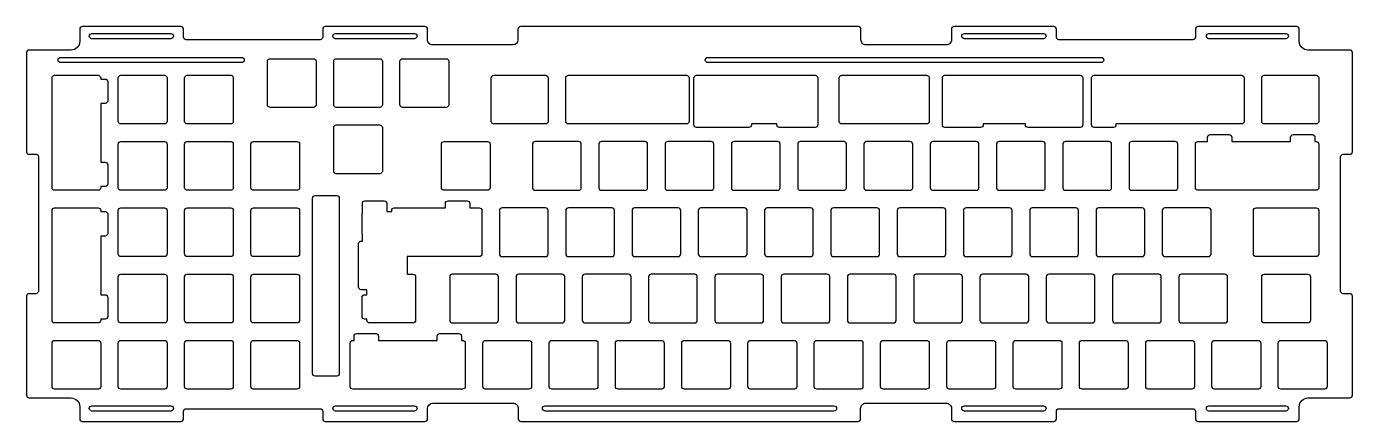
# Model space of a CAD drawing. Header units: millimetres. Extents: x -376 to 5, y -7 to 107.
import ezdxf

# ---------------------------------------------------------------- set-up
doc = ezdxf.new("R2010")
doc.units = ezdxf.units.MM
doc.layers.get('0').update_dxf_attribs({"linetype": 'CONTINUOUS'})

msp = doc.modelspace()

# ---------------------------------------------------------------- linework, layer by layer
for points in [[(-110.45, -6.01, 0.414214), (-109.7, -6.76), (-81.06, -6.76, 0.414214), (-80.31, -6.01), (-80.31, -3.85, -0.414214), (-79.56, -3.1), (-41.06, -3.1, -0.414214), (-40.31, -3.85), (-40.31, -6.01, 0.414214), (-39.56, -6.76), (-11.24, -6.76, 0.414214), (-10.49, -6.01), (-10.49, -2.51, -0.414213), (-7.99, -0.01), (4.05, 0.03, 0.414213), (4.8, 0.78), (4.8, 29.22, 0.414214), (4.05, 29.97), (2.15, 29.97, -0.414214), (1.4, 30.72), (1.4, 69.26, -0.414214), (2.15, 70.01), (4.05, 70.01, 0.414214), (4.8, 70.76), (4.8, 99.21, 0.414214), (4.05, 99.96), (-7.99, 99.96, -0.414214), (-10.49, 102.46), (-10.49, 105.99, 0.414214), (-11.24, 106.74), (-39.56, 106.74, 0.414214), (-40.31, 105.99), (-40.31, 103.71, -0.414213), (-41.06, 102.96), (-79.56, 102.96, -0.414214), (-80.31, 103.71), (-80.31, 105.99, 0.414214), (-81.06, 106.74), (-109.7, 106.74, 0.414214), (-110.45, 105.99), (-110.45, 102.96, -0.414214), (-111.95, 101.46), (-134.95, 101.46, -0.414214), (-136.45, 102.96), (-136.45, 105.99, 0.414214), (-137.2, 106.74), (-234.28, 106.74, 0.414214), (-235.03, 105.99), (-235.03, 102.96, -0.414213), (-236.53, 101.46), (-259.52, 101.46, -0.414214), (-261.02, 102.96), (-261.02, 105.99, 0.414214), (-261.77, 106.74), (-290.41, 106.74, 0.414214), (-291.16, 105.99), (-291.16, 103.71, -0.414213), (-291.91, 102.96), (-330.41, 102.96, -0.414214), (-331.16, 103.71), (-331.16, 105.99, 0.414214), (-331.91, 106.74), (-360.23, 106.74, 0.414214), (-360.98, 105.99), (-360.98, 102.46, -0.414213), (-363.48, 99.96), (-375.53, 99.96, 0.414213), (-376.28, 99.21), (-376.28, 70.76, 0.414214), (-375.53, 70.01), (-373.52, 70.01, -0.414214), (-372.87, 69.36), (-372.87, 30.72, -0.414213), (-373.62, 29.97), (-375.53, 29.97, 0.414214), (-376.28, 29.22), (-376.28, 0.78, 0.414214), (-375.53, 0.03), (-363.48, -0.01, -0.414213), (-360.98, -2.51), (-360.98, -6.01, 0.414213), (-360.23, -6.76), (-331.91, -6.76, 0.414214), (-331.16, -6.01), (-331.16, -3.85, -0.414214), (-330.41, -3.1), (-291.91, -3.1, -0.414214), (-291.16, -3.85), (-291.16, -6.01, 0.414214), (-290.41, -6.76), (-261.77, -6.76, 0.414214), (-261.02, -6.01), (-261.02, -3.01, -0.414213), (-259.52, -1.51), (-236.43, -1.51, -0.414214), (-234.93, -3.01), (-234.93, -6.01, 0.414214), (-234.18, -6.76), (-137.3, -6.76, 0.414214), (-136.55, -6.01), (-136.55, -3.01, -0.414214), (-135.05, -1.51), (-111.95, -1.51, -0.414214), (-110.45, -3.01)], [(-357.49, 104.74), (-334.78, 104.74, -1), (-334.78, 103.24), (-357.49, 103.24, -1)], [(-287.49, 104.74), (-264.78, 104.74, -1), (-264.78, 103.24), (-287.49, 103.24, -1)], [(-106.74, 104.74), (-84.03, 104.74, -1), (-84.03, 103.24), (-106.74, 103.24, -1)], [(-36.45, 104.74), (-14.36, 104.74, -1), (-14.36, 103.24), (-36.45, 103.24, -1)], [(-314.45, 96.36), (-366.45, 96.36, -1), (-366.45, 97.86), (-314.45, 97.86, -1)], [(-306.29, 97.49), (-293.79, 97.49, -0.414214), (-293.04, 96.74), (-293.04, 84.24, -0.414214), (-293.79, 83.49), (-306.29, 83.49, -0.414214), (-307.04, 84.24), (-307.04, 96.74, -0.414214)], [(-287.99, 84.24), (-287.99, 96.74, -0.414214), (-287.24, 97.49), (-274.74, 97.49, -0.414214), (-273.99, 96.74), (-273.99, 84.24, -0.414214), (-274.74, 83.49), (-287.24, 83.49, -0.414214)], [(-268.94, 84.24), (-268.94, 96.74, -0.414214), (-268.19, 97.49), (-255.69, 97.49, -0.414214), (-254.94, 96.74), (-254.94, 84.24, -0.414214), (-255.69, 83.49), (-268.19, 83.49, -0.414214)], [(-67.45, 96.36), (-180.45, 96.36, -1), (-180.45, 97.86), (-67.45, 97.86, -1)], [(-368.2, 92.73), (-355.7, 92.73, -0.414214), (-354.95, 91.98), (-354.95, 91.64), (-353.7, 91.64, -0.414214), (-352.95, 90.89), (-352.95, 85.39, -0.414214), (-353.7, 84.64), (-354.95, 84.64), (-354.95, 67.76), (-353.7, 67.76, -0.414214), (-352.95, 67.01), (-352.95, 61.51, -0.414214), (-353.7, 60.76), (-354.95, 60.76), (-354.95, 60.43, -0.414214), (-355.7, 59.68), (-368.2, 59.68, -0.414214), (-368.95, 60.43), (-368.95, 91.98, -0.414214)], [(-349.9, 79.48), (-349.9, 91.98, -0.414214), (-349.15, 92.73), (-336.65, 92.73, -0.414214), (-335.9, 91.98), (-335.9, 79.48, -0.414214), (-336.65, 78.73), (-349.15, 78.73, -0.414214)], [(-330.85, 79.48), (-330.85, 91.98, -0.414214), (-330.1, 92.73), (-317.6, 92.73, -0.414214), (-316.85, 91.98), (-316.85, 79.48, -0.414214), (-317.6, 78.73), (-330.1, 78.73, -0.414214)], [(-242.74, 79.48), (-242.74, 91.98, -0.414214), (-241.99, 92.73), (-227.11, 92.73, -0.414214), (-226.36, 91.98), (-226.36, 79.48, -0.414214), (-227.11, 78.73), (-241.99, 78.73, -0.414214)], [(-221.31, 79.48), (-221.31, 91.98, -0.414214), (-220.56, 92.73), (-186.63, 92.73, -0.414214), (-185.88, 91.98), (-185.88, 79.48, -0.414214), (-186.63, 78.73), (-220.56, 78.73, -0.414214)], [(-160.63, 78.48), (-160.63, 78.73), (-167.95, 78.73), (-167.95, 78.48, -0.414214), (-168.7, 77.73), (-183.72, 77.73, -0.414214), (-184.47, 78.48), (-184.47, 91.98, -0.414214), (-183.72, 92.73), (-149.62, 92.73, -0.414214), (-148.87, 91.98), (-148.87, 78.48, -0.414214), (-149.62, 77.73), (-159.88, 77.73, -0.414214)], [(-142.73, 79.48), (-142.73, 91.98, -0.414214), (-141.98, 92.73), (-117.58, 92.73, -0.414214), (-116.83, 91.98), (-116.83, 79.48, -0.414214), (-117.58, 78.73), (-141.98, 78.73, -0.414214)], [(-89.19, 78.48), (-89.19, 78.73), (-101.31, 78.73), (-101.31, 78.48, -0.414214), (-102.06, 77.73), (-112.32, 77.73, -0.414214), (-113.07, 78.48), (-113.07, 91.98, -0.414214), (-112.32, 92.73), (-73.45, 92.73, -0.414214), (-72.7, 91.98), (-72.7, 78.48, -0.414214), (-73.45, 77.73), (-88.44, 77.73, -0.414214)], [(-63.18, 78.73), (-63.18, 78.48, -0.414214), (-63.92, 77.73), (-69.42, 77.73, -0.414214), (-70.18, 78.48), (-70.18, 91.98, -0.414214), (-69.42, 92.73), (-27.09, 92.73, -0.414214), (-26.34, 91.98), (-26.34, 79.48, -0.414214), (-27.09, 78.73)], [(-20.54, 92.73), (-5.66, 92.73, -0.414214), (-4.91, 91.98), (-4.91, 79.48, -0.414214), (-5.66, 78.73), (-20.54, 78.73, -0.414214), (-21.29, 79.48), (-21.29, 91.98, -0.414214)], [(-287.24, 78.44), (-274.74, 78.44, -0.414214), (-273.99, 77.69), (-273.99, 65.19, -0.414214), (-274.74, 64.44), (-287.24, 64.44, -0.414214), (-287.99, 65.19), (-287.99, 77.69, -0.414214)], [(-349.15, 73.68), (-336.65, 73.68, -0.414214), (-335.9, 72.93), (-335.9, 60.43, -0.414214), (-336.65, 59.68), (-349.15, 59.68, -0.414214), (-349.9, 60.43), (-349.9, 72.93, -0.414214)], [(-330.1, 73.68), (-317.6, 73.68, -0.414214), (-316.85, 72.93), (-316.85, 60.43, -0.414214), (-317.6, 59.68), (-330.1, 59.68, -0.414214), (-330.85, 60.43), (-330.85, 72.93, -0.414214)], [(-311.8, 60.43), (-311.8, 72.93, -0.414214), (-311.05, 73.68), (-298.55, 73.68, -0.414214), (-297.8, 72.93), (-297.8, 60.43, -0.414214), (-298.55, 59.68), (-311.05, 59.68, -0.414214)], [(-256.28, 73.68), (-243.78, 73.68, -0.414214), (-243.03, 72.93), (-243.03, 60.43, -0.414214), (-243.78, 59.68), (-256.28, 59.68, -0.414214), (-257.03, 60.43), (-257.03, 72.93, -0.414214)], [(-217.59, 59.68, 0.414214), (-216.84, 60.43), (-216.84, 72.93, 0.414214), (-217.59, 73.68), (-230.09, 73.68, 0.414214), (-230.84, 72.93), (-230.84, 60.43, 0.414214), (-230.09, 59.68)], [(-198.54, 59.68, 0.414214), (-197.79, 60.43), (-197.79, 72.93, 0.414214), (-198.54, 73.68), (-211.04, 73.68, 0.414214), (-211.79, 72.93), (-211.79, 60.43, 0.414214), (-211.04, 59.68)], [(-179.49, 59.68, 0.414214), (-178.74, 60.43), (-178.74, 72.93, 0.414214), (-179.49, 73.68), (-191.99, 73.68, 0.414214), (-192.74, 72.93), (-192.74, 60.43, 0.414214), (-191.99, 59.68)], [(-160.44, 59.68, 0.414214), (-159.69, 60.43), (-159.69, 72.93, 0.414214), (-160.44, 73.68), (-172.94, 73.68, 0.414214), (-173.69, 72.93), (-173.69, 60.43, 0.414214), (-172.94, 59.68)], [(-141.39, 59.68, 0.414214), (-140.64, 60.43), (-140.64, 72.93, 0.414214), (-141.39, 73.68), (-153.89, 73.68, 0.414214), (-154.64, 72.93), (-154.64, 60.43, 0.414214), (-153.89, 59.68)], [(-122.34, 59.68, 0.414214), (-121.59, 60.43), (-121.59, 72.93, 0.414214), (-122.34, 73.68), (-134.84, 73.68, 0.414214), (-135.59, 72.93), (-135.59, 60.43, 0.414214), (-134.84, 59.68)], [(-103.29, 59.68, 0.414214), (-102.54, 60.43), (-102.54, 72.93, 0.414214), (-103.29, 73.68), (-115.79, 73.68, 0.414214), (-116.54, 72.93), (-116.54, 60.43, 0.414214), (-115.79, 59.68)], [(-84.24, 59.68, 0.414214), (-83.49, 60.43), (-83.49, 72.93, 0.414214), (-84.24, 73.68), (-96.74, 73.68, 0.414214), (-97.49, 72.93), (-97.49, 60.43, 0.414214), (-96.74, 59.68)], [(-65.19, 59.68, 0.414214), (-64.44, 60.43), (-64.44, 72.93, 0.414214), (-65.19, 73.68), (-77.69, 73.68, 0.414214), (-78.44, 72.93), (-78.44, 60.43, 0.414214), (-77.69, 59.68)], [(-46.14, 59.68, 0.414214), (-45.39, 60.43), (-45.39, 72.93, 0.414214), (-46.14, 73.68), (-58.64, 73.68, 0.414214), (-59.39, 72.93), (-59.39, 60.43, 0.414214), (-58.64, 59.68)], [(-40.34, 60.43), (-40.34, 72.93, -0.414214), (-39.59, 73.68), (-36.87, 73.68), (-36.87, 74.93, -0.414214), (-36.12, 75.68), (-30.62, 75.68, -0.414214), (-29.87, 74.93), (-29.87, 73.68), (-12.99, 73.68), (-12.99, 74.93, -0.414214), (-12.24, 75.68), (-6.74, 75.68, -0.414214), (-5.99, 74.93), (-5.99, 73.68), (-5.66, 73.68, -0.414214), (-4.91, 72.93), (-4.91, 60.43, -0.414214), (-5.66, 59.68), (-39.59, 59.68, -0.414214)], [(-294.07, 7.02), (-294.07, 57.42, -0.414214), (-293.32, 58.17), (-287.13, 58.17, -0.414214), (-286.38, 57.42), (-286.38, 7.02, -0.414214), (-287.13, 6.27), (-293.32, 6.27, -0.414214)], [(-353.7, 46.54), (-354.95, 46.54), (-354.95, 29.66), (-353.7, 29.66, -0.414214), (-352.95, 28.91), (-352.95, 23.41, -0.414214), (-353.7, 22.66), (-354.95, 22.66), (-354.95, 22.33, -0.414214), (-355.7, 21.58), (-368.2, 21.58, -0.414214), (-368.95, 22.33), (-368.95, 53.88, -0.414214), (-368.2, 54.63), (-355.7, 54.63, -0.414214), (-354.95, 53.88), (-354.95, 53.54), (-353.7, 53.54, -0.414214), (-352.95, 52.79), (-352.95, 47.29, -0.414214)], [(-349.9, 41.38), (-349.9, 53.88, -0.414214), (-349.15, 54.63), (-336.65, 54.63, -0.414214), (-335.9, 53.88), (-335.9, 41.38, -0.414214), (-336.65, 40.63), (-349.15, 40.63, -0.414214)], [(-330.85, 41.38), (-330.85, 53.88, -0.414214), (-330.1, 54.63), (-317.6, 54.63, -0.414214), (-316.85, 53.88), (-316.85, 41.38, -0.414214), (-317.6, 40.63), (-330.1, 40.63, -0.414214)], [(-311.8, 41.38), (-311.8, 53.88, -0.414214), (-311.05, 54.63), (-298.55, 54.63, -0.414214), (-297.8, 53.88), (-297.8, 41.38, -0.414214), (-298.55, 40.63), (-311.05, 40.63, -0.414214)], [(-279.09, 29.66), (-278.46, 29.66), (-278.46, 31.1), (-280.09, 31.1, -0.414214), (-280.84, 31.85), (-280.84, 44.35, -0.414214), (-280.09, 45.1), (-279.76, 45.1), (-279.76, 46.94, -0.122215), (-279.84, 47.29), (-279.84, 52.79, -0.122215), (-279.76, 53.14), (-279.76, 55.88, -0.414214), (-279.01, 56.63), (-273.51, 56.63, -0.414214), (-272.76, 55.88), (-272.76, 53.54), (-271.32, 53.54), (-271.32, 53.88, -0.414214), (-270.57, 54.63), (-255.88, 54.63), (-255.88, 55.88, -0.414214), (-255.13, 56.63), (-249.63, 56.63, -0.414214), (-248.88, 55.88), (-248.88, 54.63), (-246.16, 54.63, -0.414214), (-245.41, 53.88), (-245.41, 41.38, -0.414214), (-246.16, 40.63), (-266.84, 40.63), (-266.84, 35.58), (-265.21, 35.58, -0.414214), (-264.46, 34.83), (-264.46, 22.33, -0.414214), (-265.21, 21.58), (-277.71, 21.58, -0.414214), (-278.46, 22.33), (-278.46, 22.66), (-279.09, 22.66, -0.414214), (-279.84, 23.41), (-279.84, 28.91, -0.414214)], [(-227.11, 40.63, 0.414214), (-226.36, 41.38), (-226.36, 53.88, 0.414214), (-227.11, 54.63), (-239.61, 54.63, 0.414214), (-240.36, 53.88), (-240.36, 41.38, 0.414214), (-239.61, 40.63)], [(-208.06, 40.63, 0.414214), (-207.31, 41.38), (-207.31, 53.88, 0.414214), (-208.06, 54.63), (-220.56, 54.63, 0.414214), (-221.31, 53.88), (-221.31, 41.38, 0.414214), (-220.56, 40.63)], [(-189.01, 40.63, 0.414214), (-188.26, 41.38), (-188.26, 53.88, 0.414214), (-189.01, 54.63), (-201.51, 54.63, 0.414214), (-202.26, 53.88), (-202.26, 41.38, 0.414214), (-201.51, 40.63)], [(-169.96, 40.63, 0.414214), (-169.21, 41.38), (-169.21, 53.88, 0.414214), (-169.96, 54.63), (-182.46, 54.63, 0.414214), (-183.21, 53.88), (-183.21, 41.38, 0.414214), (-182.46, 40.63)], [(-150.91, 40.63, 0.414214), (-150.16, 41.38), (-150.16, 53.88, 0.414214), (-150.91, 54.63), (-163.41, 54.63, 0.414214), (-164.16, 53.88), (-164.16, 41.38, 0.414214), (-163.41, 40.63)], [(-131.86, 40.63, 0.414214), (-131.11, 41.38), (-131.11, 53.88, 0.414214), (-131.86, 54.63), (-144.36, 54.63, 0.414214), (-145.11, 53.88), (-145.11, 41.38, 0.414214), (-144.36, 40.63)], [(-112.81, 40.63, 0.414214), (-112.06, 41.38), (-112.06, 53.88, 0.414214), (-112.81, 54.63), (-125.31, 54.63, 0.414214), (-126.06, 53.88), (-126.06, 41.38, 0.414214), (-125.31, 40.63)], [(-93.76, 40.63, 0.414214), (-93.01, 41.38), (-93.01, 53.88, 0.414214), (-93.76, 54.63), (-106.26, 54.63, 0.414214), (-107.01, 53.88), (-107.01, 41.38, 0.414214), (-106.26, 40.63)], [(-74.71, 40.63, 0.414214), (-73.96, 41.38), (-73.96, 53.88, 0.414214), (-74.71, 54.63), (-87.21, 54.63, 0.414214), (-87.96, 53.88), (-87.96, 41.38, 0.414214), (-87.21, 40.63)], [(-55.66, 40.63, 0.414214), (-54.91, 41.38), (-54.91, 53.88, 0.414214), (-55.66, 54.63), (-68.16, 54.63, 0.414214), (-68.91, 53.88), (-68.91, 41.38, 0.414214), (-68.16, 40.63)], [(-36.61, 40.63, 0.414214), (-35.86, 41.38), (-35.86, 53.88, 0.414214), (-36.61, 54.63), (-49.11, 54.63, 0.414214), (-49.86, 53.88), (-49.86, 41.38, 0.414214), (-49.11, 40.63)], [(-22.92, 54.63), (-5.66, 54.63, -0.414214), (-4.91, 53.88), (-4.91, 41.38, -0.414214), (-5.66, 40.63), (-22.92, 40.63, -0.414214), (-23.67, 41.38), (-23.67, 53.88, -0.414214)], [(-349.9, 22.33), (-349.9, 34.83, -0.414214), (-349.15, 35.58), (-336.65, 35.58, -0.414214), (-335.9, 34.83), (-335.9, 22.33, -0.414214), (-336.65, 21.58), (-349.15, 21.58, -0.414214)], [(-330.85, 22.33), (-330.85, 34.83, -0.414214), (-330.1, 35.58), (-317.6, 35.58, -0.414214), (-316.85, 34.83), (-316.85, 22.33, -0.414214), (-317.6, 21.58), (-330.1, 21.58, -0.414214)], [(-311.8, 22.33), (-311.8, 34.83, -0.414214), (-311.05, 35.58), (-298.55, 35.58, -0.414214), (-297.8, 34.83), (-297.8, 22.33, -0.414214), (-298.55, 21.58), (-311.05, 21.58, -0.414214)], [(-241.4, 21.58, 0.414214), (-240.65, 22.33), (-240.65, 34.83, 0.414214), (-241.4, 35.58), (-253.9, 35.58, 0.414214), (-254.65, 34.83), (-254.65, 22.33, 0.414214), (-253.9, 21.58)], [(-222.35, 21.58, 0.414214), (-221.6, 22.33), (-221.6, 34.83, 0.414214), (-222.35, 35.58), (-234.85, 35.58, 0.414214), (-235.6, 34.83), (-235.6, 22.33, 0.414214), (-234.85, 21.58)], [(-203.3, 21.58, 0.414214), (-202.55, 22.33), (-202.55, 34.83, 0.414214), (-203.3, 35.58), (-215.8, 35.58, 0.414214), (-216.55, 34.83), (-216.55, 22.33, 0.414214), (-215.8, 21.58)], [(-184.25, 21.58, 0.414214), (-183.5, 22.33), (-183.5, 34.83, 0.414214), (-184.25, 35.58), (-196.75, 35.58, 0.414214), (-197.5, 34.83), (-197.5, 22.33, 0.414214), (-196.75, 21.58)], [(-165.2, 21.58, 0.414214), (-164.45, 22.33), (-164.45, 34.83, 0.414214), (-165.2, 35.58), (-177.7, 35.58, 0.414214), (-178.45, 34.83), (-178.45, 22.33, 0.414214), (-177.7, 21.58)], [(-146.15, 21.58, 0.414214), (-145.4, 22.33), (-145.4, 34.83, 0.414214), (-146.15, 35.58), (-158.65, 35.58, 0.414214), (-159.4, 34.83), (-159.4, 22.33, 0.414214), (-158.65, 21.58)], [(-127.1, 21.58, 0.414214), (-126.35, 22.33), (-126.35, 34.83, 0.414214), (-127.1, 35.58), (-139.6, 35.58, 0.414214), (-140.35, 34.83), (-140.35, 22.33, 0.414214), (-139.6, 21.58)], [(-108.05, 21.58, 0.414214), (-107.3, 22.33), (-107.3, 34.83, 0.414214), (-108.05, 35.58), (-120.55, 35.58, 0.414214), (-121.3, 34.83), (-121.3, 22.33, 0.414214), (-120.55, 21.58)], [(-89, 21.58, 0.414214), (-88.25, 22.33), (-88.25, 34.83, 0.414214), (-89, 35.58), (-101.5, 35.58, 0.414214), (-102.25, 34.83), (-102.25, 22.33, 0.414214), (-101.5, 21.58)], [(-69.95, 21.58, 0.414214), (-69.2, 22.33), (-69.2, 34.83, 0.414214), (-69.95, 35.58), (-82.45, 35.58, 0.414214), (-83.2, 34.83), (-83.2, 22.33, 0.414214), (-82.45, 21.58)], [(-50.9, 21.58, 0.414214), (-50.15, 22.33), (-50.15, 34.83, 0.414214), (-50.9, 35.58), (-63.4, 35.58, 0.414214), (-64.15, 34.83), (-64.15, 22.33, 0.414214), (-63.4, 21.58)], [(-31.85, 21.58, 0.414214), (-31.1, 22.33), (-31.1, 34.83, 0.414214), (-31.85, 35.58), (-44.35, 35.58, 0.414214), (-45.1, 34.83), (-45.1, 22.33, 0.414214), (-44.35, 21.58)], [(-21.29, 22.33), (-21.29, 34.83, -0.414214), (-20.54, 35.58), (-8.04, 35.58, -0.414214), (-7.29, 34.83), (-7.29, 22.33, -0.414214), (-8.04, 21.58), (-20.54, 21.58, -0.414214)], [(-368.95, 3.28), (-368.95, 15.78, -0.414214), (-368.2, 16.53), (-355.7, 16.53, -0.414214), (-354.95, 15.78), (-354.95, 3.28, -0.414214), (-355.7, 2.53), (-368.2, 2.53, -0.414214)], [(-349.9, 3.28), (-349.9, 15.78, -0.414214), (-349.15, 16.53), (-336.65, 16.53, -0.414214), (-335.9, 15.78), (-335.9, 3.28, -0.414214), (-336.65, 2.53), (-349.15, 2.53, -0.414214)], [(-330.85, 3.28), (-330.85, 15.78, -0.414214), (-330.1, 16.53), (-317.6, 16.53, -0.414214), (-316.85, 15.78), (-316.85, 3.28, -0.414214), (-317.6, 2.53), (-330.1, 2.53, -0.414214)], [(-311.8, 3.28), (-311.8, 15.78, -0.414214), (-311.05, 16.53), (-298.55, 16.53, -0.414214), (-297.8, 15.78), (-297.8, 3.28, -0.414214), (-298.55, 2.53), (-311.05, 2.53, -0.414214)], [(-251.26, 16.53), (-250.93, 16.53, -0.414214), (-250.18, 15.78), (-250.18, 3.28, -0.414214), (-250.93, 2.53), (-282.48, 2.53, -0.414214), (-283.23, 3.28), (-283.23, 15.78, -0.414214), (-282.48, 16.53), (-282.14, 16.53), (-282.14, 17.78, -0.414214), (-281.39, 18.53), (-275.89, 18.53, -0.414214), (-275.14, 17.78), (-275.14, 16.53), (-258.26, 16.53), (-258.26, 17.78, -0.414214), (-257.51, 18.53), (-252.01, 18.53, -0.414214), (-251.26, 17.78)], [(-245.12, 3.28), (-245.12, 15.78, -0.414214), (-244.38, 16.53), (-231.88, 16.53, -0.414214), (-231.12, 15.78), (-231.12, 3.28, -0.414214), (-231.88, 2.53), (-244.38, 2.53, -0.414214)], [(-226.07, 3.28), (-226.07, 15.78, -0.414214), (-225.32, 16.53), (-212.82, 16.53, -0.414214), (-212.07, 15.78), (-212.07, 3.28, -0.414214), (-212.82, 2.53), (-225.32, 2.53, -0.414214)], [(-207.03, 3.28), (-207.03, 15.78, -0.414214), (-206.28, 16.53), (-193.78, 16.53, -0.414214), (-193.03, 15.78), (-193.03, 3.28, -0.414214), (-193.78, 2.53), (-206.28, 2.53, -0.414214)], [(-187.22, 16.53), (-174.72, 16.53, -0.414214), (-173.98, 15.78), (-173.98, 3.28, -0.414214), (-174.72, 2.53), (-187.22, 2.53, -0.414214), (-187.97, 3.28), (-187.97, 15.78, -0.414214)], [(-168.93, 3.28), (-168.93, 15.78, -0.414214), (-168.18, 16.53), (-155.68, 16.53, -0.414214), (-154.93, 15.78), (-154.93, 3.28, -0.414214), (-155.68, 2.53), (-168.18, 2.53, -0.414214)], [(-149.88, 3.28), (-149.88, 15.78, -0.414214), (-149.12, 16.53), (-136.62, 16.53, -0.414214), (-135.88, 15.78), (-135.88, 3.28, -0.414214), (-136.62, 2.53), (-149.12, 2.53, -0.414214)], [(-130.82, 3.28), (-130.82, 15.78, -0.414214), (-130.07, 16.53), (-117.58, 16.53, -0.414214), (-116.83, 15.78), (-116.83, 3.28, -0.414214), (-117.58, 2.53), (-130.07, 2.53, -0.414214)], [(-111.78, 3.28), (-111.78, 15.78, -0.414214), (-111.03, 16.53), (-98.53, 16.53, -0.414214), (-97.78, 15.78), (-97.78, 3.28, -0.414214), (-98.53, 2.53), (-111.03, 2.53, -0.414214)], [(-92.72, 3.28), (-92.72, 15.78, -0.414214), (-91.97, 16.53), (-79.47, 16.53, -0.414214), (-78.72, 15.78), (-78.72, 3.28, -0.414214), (-79.47, 2.53), (-91.97, 2.53, -0.414214)], [(-73.68, 3.28), (-73.68, 15.78, -0.414214), (-72.93, 16.53), (-60.43, 16.53, -0.414214), (-59.68, 15.78), (-59.68, 3.28, -0.414214), (-60.43, 2.53), (-72.93, 2.53, -0.414214)], [(-53.88, 16.53), (-41.38, 16.53, -0.414214), (-40.62, 15.78), (-40.62, 3.28, -0.414214), (-41.38, 2.53), (-53.88, 2.53, -0.414214), (-54.62, 3.28), (-54.62, 15.78, -0.414214)], [(-35.58, 3.28), (-35.58, 15.78, -0.414214), (-34.83, 16.53), (-22.32, 16.53, -0.414214), (-21.57, 15.78), (-21.57, 3.28, -0.414214), (-22.32, 2.53), (-34.83, 2.53, -0.414214)], [(-15.78, 16.53), (-3.28, 16.53, -0.414214), (-2.52, 15.78), (-2.52, 3.28, -0.414214), (-3.28, 2.53), (-15.78, 2.53, -0.414214), (-16.53, 3.28), (-16.53, 15.78, -0.414214)], [(-357.49, -2.26), (-334.78, -2.26, -1), (-334.78, -3.76), (-357.49, -3.76, -1)], [(-264.78, -3.76), (-287.49, -3.76, -1), (-287.49, -2.26), (-264.78, -2.26, -1)], [(-227.26, -2.26), (-144.21, -2.26, -1), (-144.21, -3.76), (-227.26, -3.76, -1)], [(-84.03, -3.76), (-106.74, -3.76, -1), (-106.74, -2.26), (-84.03, -2.26, -1)], [(-14.36, -3.76), (-36.45, -3.76, -1), (-36.45, -2.26), (-14.36, -2.26, -1)]]:
    msp.add_lwpolyline(points, format="xyb", close=True)

doc.saveas('drawing.dxf')
